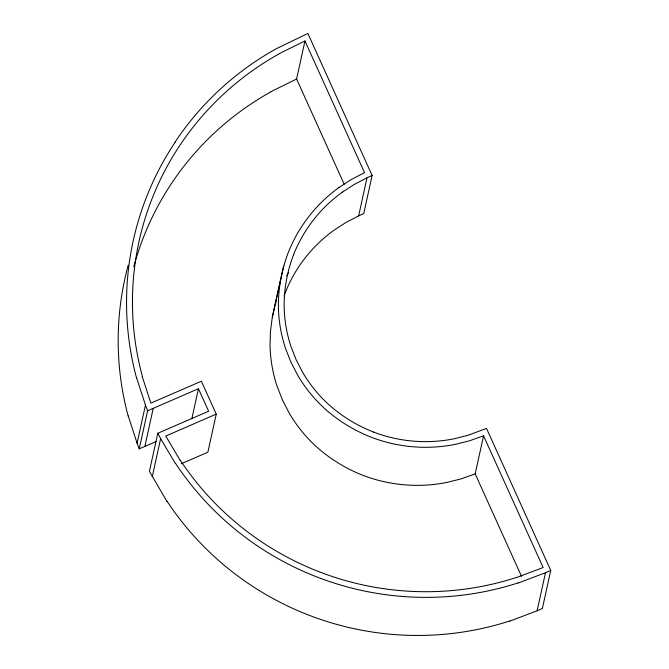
<?xml version="1.0" encoding="UTF-8"?>
<svg xmlns="http://www.w3.org/2000/svg" width="669" height="669" viewBox="0 0 669 669"><rect width="100%" height="100%" fill="white"/><g stroke="black" fill="none" stroke-linecap="round" stroke-linejoin="round"><path stroke-width="1" d="M280.629 279.399L272.266 317.474L270.477 331.122L270.033 344.945A142.606 140.348 12.4 0 0 277.183 386.523L282.51 400.112L289.209 413.108A142.606 140.348 12.4 0 0 315.843 446.223C329.658 458.742 345.748 468.618 363.108 475.391A149.622 147.255 12.4 0 0 446.859 482.424L461.108 478.879L475.182 473.878L483.553 435.803L469.479 440.812L455.238 444.367A149.622 147.255 12.4 0 1 371.471 437.334C354.118 430.535 338.029 420.676 324.214 408.157A142.606 140.348 12.4 0 1 297.58 375.033L290.881 362.046L285.554 348.457A142.606 140.348 12.4 0 1 278.404 306.87C278.22 288.49 281.549 270.159 288.105 252.982A149.622 147.255 12.4 0 1 339.049 187.479M156.153 441.515L139.244 448.849L137.086 443.171L145.457 405.096L136.61 377.868M139.244 448.849L147.615 410.783L145.457 405.096M144.855 446.415L153.218 408.349M147.615 410.783L198.442 388.714L208.619 411.209L157.792 433.269L149.421 471.344L166.916 501.441M152.264 476.721L160.635 438.655L157.792 433.269M191.836 418.777L198.442 388.714M142.188 376.43L150.868 403.139L201.361 381.221L216.246 414.128L207.875 452.202L181.199 463.784M344.175 184.209L296.593 79.017L304.964 40.951L279.333 53.587M272.266 317.474L283.731 266.011M284.133 295.974L285.103 293.089A143.743 141.468 12.4 0 1 334.099 230.153L345.89 222.493L358.626 215.903L366.997 177.829L372.123 175.487L307.882 33.45L276.473 48.62A295.982 291.308 12.4 0 0 175.061 142.087M372.123 175.487L363.752 213.562L358.626 215.903M509.82 621.116L537.115 610.805L545.486 572.731L550.754 570.448L486.514 428.411L467.756 435.368L454.05 438.797A143.743 141.468 12.4 0 1 373.536 432.074M550.754 570.448L542.383 608.514L537.115 610.805M275.36 304.086L275.988 302.221M293.474 255.014C287.177 271.514 283.982 289.117 284.166 306.77A136.986 134.82 12.4 0 0 291.04 346.701L296.15 359.755L302.58 372.232A136.986 134.82 12.4 0 0 328.161 404.043C341.424 416.068 356.87 425.551 373.545 432.057M339.041 187.462L351.3 179.518L364.538 172.669L304.964 40.951M342.461 192.07L354.261 184.427L366.997 177.829M270.962 91.653L296.593 79.017M216.246 414.128L165.753 436.046L180.112 460.289M516.351 577.64L543.128 567.521L483.553 435.803M518.191 583.042L545.486 572.731M160.635 438.655L175.278 463.366M475.182 473.878L521.519 576.327M128.239 415.942L137.086 443.171M286.7 275.837A149.622 147.255 12.4 0 1 288.607 272.375M133.783 266.755A291.416 286.809 12.4 0 1 271.029 91.77M509.77 620.974A297.228 292.537 12.4 0 1 167.091 501.324M128.147 415.967A297.789 293.081 12.4 0 1 128.18 265.259M518.141 582.9A297.228 292.537 12.4 0 1 175.462 463.249M293.457 255.014A143.743 141.468 12.4 0 1 342.469 192.087M136.518 377.893A297.789 293.081 12.4 0 1 175.186 142.162M516.309 577.514A291.416 286.809 12.4 0 1 180.279 460.18M142.372 376.379A291.416 286.809 12.4 0 1 279.399 53.696"/></g></svg>
